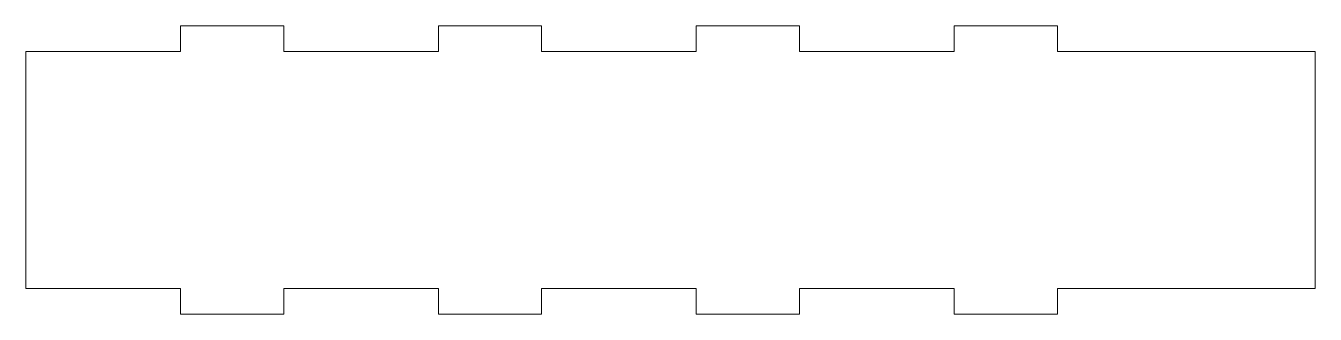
# Model space of a CAD drawing. Header units: inches. Extents: x 0.8 to 7.05, y 6.09 to 7.49.
import ezdxf

# ---------------------------------------------------------------- set-up
doc = ezdxf.new("R2010")
doc.units = ezdxf.units.IN
doc.header["$MEASUREMENT"] = 0

msp = doc.modelspace()

# ---------------------------------------------------------------- linework, layer by layer
at = {"color": 7, "linetype": 'Continuous', "lineweight": 15}
for p, q in [((1.5498, 7.3615), (1.5498, 7.4865)), ((2.0498, 7.4865), (1.5498, 7.4865)), ((2.0498, 7.4865), (2.0498, 7.3615)), ((2.7998, 7.3615), (2.7998, 7.4865)), ((3.2998, 7.4865), (2.7998, 7.4865)), ((3.2998, 7.4865), (3.2998, 7.3615)), ((4.0498, 7.3615), (4.0498, 7.4865)), ((4.5498, 7.4865), (4.0498, 7.4865)), ((4.5498, 7.4865), (4.5498, 7.3615)), ((5.2998, 7.3615), (5.2998, 7.4865)), ((5.7998, 7.4865), (5.2998, 7.4865)), ((5.7998, 7.4865), (5.7998, 7.3615)), ((0.7998, 7.3615), (1.5498, 7.3615)), ((0.7998, 7.3615), (0.7998, 6.2115)), ((2.0498, 7.3615), (2.7998, 7.3615)), ((3.2998, 7.3615), (4.0498, 7.3615)), ((4.5498, 7.3615), (5.2998, 7.3615)), ((5.7998, 7.3615), (7.0498, 7.3615)), ((7.0498, 6.2115), (7.0498, 7.3615)), ((1.5498, 6.2115), (0.7998, 6.2115)), ((1.5498, 6.0865), (1.5498, 6.2115)), ((2.7998, 6.2115), (2.0498, 6.2115)), ((2.0498, 6.2115), (2.0498, 6.0865)), ((2.7998, 6.0865), (2.7998, 6.2115)), ((4.0498, 6.2115), (3.2998, 6.2115)), ((3.2998, 6.2115), (3.2998, 6.0865)), ((4.0498, 6.0865), (4.0498, 6.2115)), ((5.2998, 6.2115), (4.5498, 6.2115)), ((4.5498, 6.2115), (4.5498, 6.0865)), ((5.2998, 6.0865), (5.2998, 6.2115)), ((7.0498, 6.2115), (5.7998, 6.2115)), ((5.7998, 6.2115), (5.7998, 6.0865)), ((1.5498, 6.0865), (2.0498, 6.0865)), ((2.7998, 6.0865), (3.2998, 6.0865)), ((4.0498, 6.0865), (4.5498, 6.0865)), ((5.2998, 6.0865), (5.7998, 6.0865))]:
    msp.add_line(p, q, dxfattribs=at)

doc.saveas('drawing.dxf')
